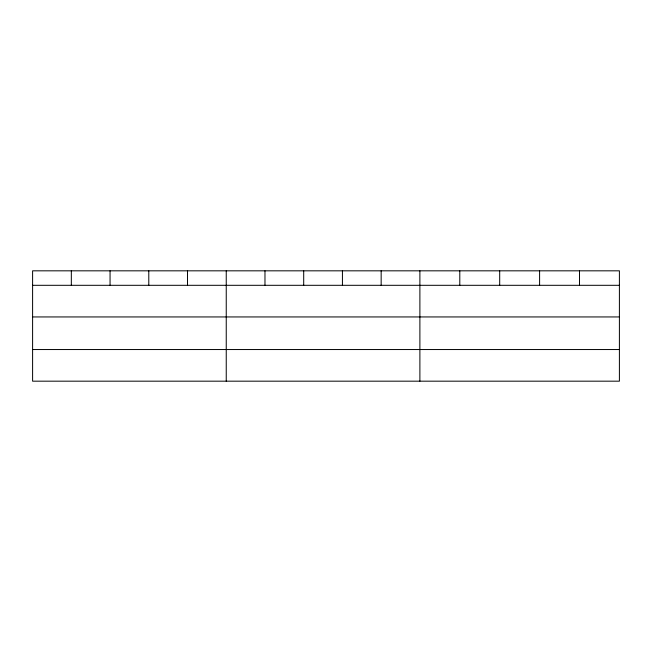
<?xml version="1.0" encoding="UTF-8"?>
<svg xmlns="http://www.w3.org/2000/svg" width="652" height="652" viewBox="0 0 652 652"><rect width="100%" height="100%" fill="white"/><g stroke="black" fill="none" stroke-linecap="round" stroke-linejoin="round"><path stroke-width="0.98" d="M619.4 316.945L619.4 270.825L32.6 270.825L32.6 381.175L619.4 381.175L619.4 316.945L32.6 316.945M32.6 285.307L619.4 285.307M32.6 349.537L619.4 349.537M579.498 270.825L579.498 285.307M539.595 270.825L539.595 285.307M499.693 270.825L499.693 285.307M459.79 270.825L459.79 285.307M419.888 270.825L419.888 381.175M381.159 270.825L381.159 285.307M342.43 270.825L342.43 285.307M303.702 270.825L303.702 285.307M264.973 270.825L264.973 285.307M226.244 270.825L226.244 381.175M187.515 270.825L187.515 285.307M148.786 270.825L148.786 285.307M110.058 270.825L110.058 285.307M71.329 270.825L71.329 285.307"/></g></svg>
